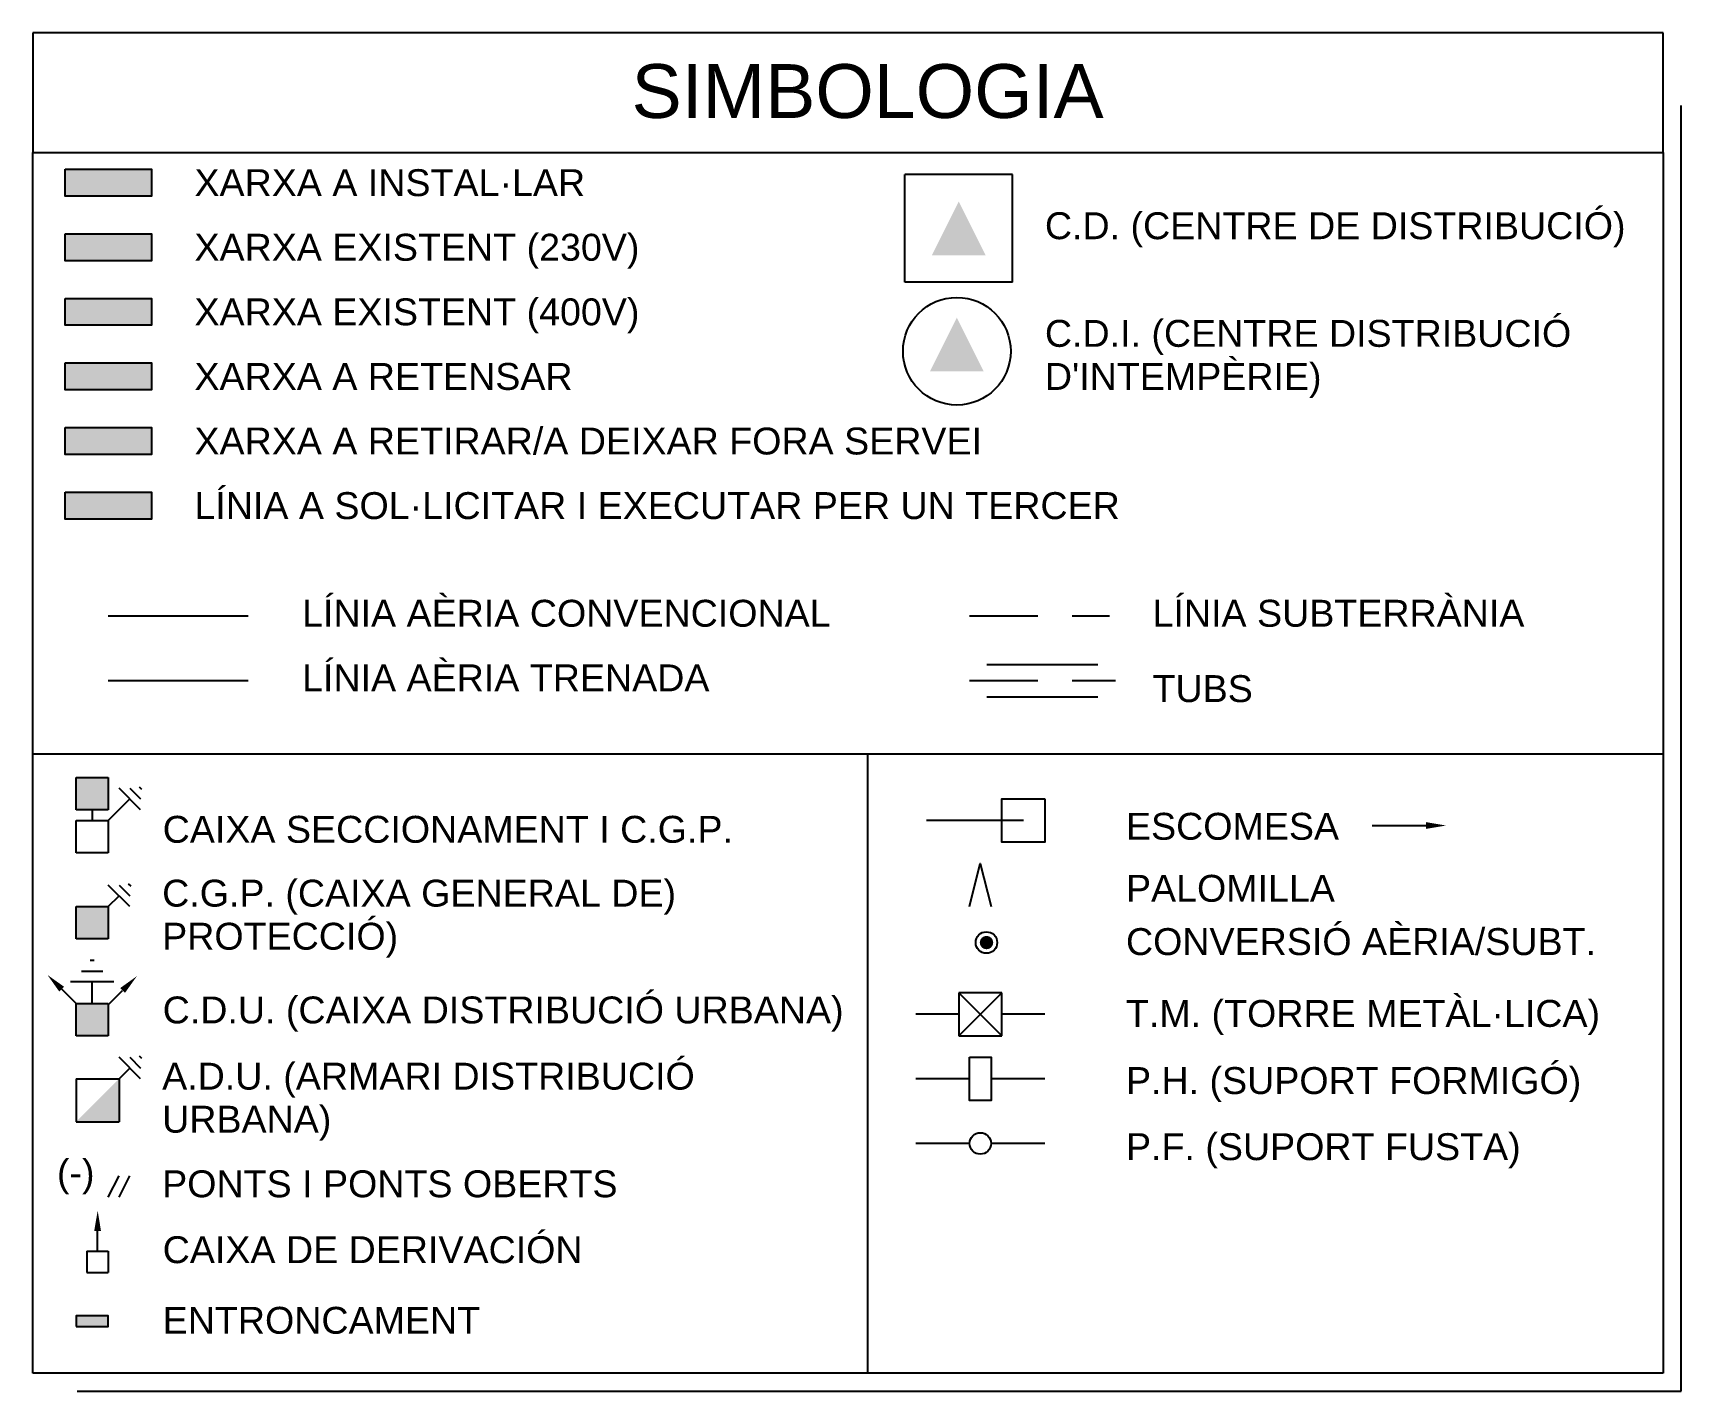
# Model space of a CAD drawing. Header units: millimetres. Extents: x 0 to 153, y 0 to 126.
import ezdxf
from ezdxf.enums import TextEntityAlignment as Align

# ---------------------------------------------------------------- set-up
doc = ezdxf.new("R2010")
doc.units = ezdxf.units.MM
doc.set_wipeout_variables(frame=1)
doc.linetypes.add('TRAZOS2', pattern=[9.525, 6.35, -3.175])
doc.styles.add('MON', font='arial.ttf', dxfattribs={"width": 0.8})
doc.styles.add('SIMBOLOGIA', font='arial.ttf', dxfattribs={"width": 0.8})
doc.linetypes.add('TRENAT', pattern='A,0.0001,-0.55,[137,im3.shx,S=0.55,R=0,X=-0.55,Y=0],-4.4,[137,im3.shx,S=0.55,R=180,X=0.55,Y=0],-0.55', length=5.5001)

msp = doc.modelspace()

# ---------------------------------------------------------------- wipeouts: each hides what was drawn before it
msp.add_wipeout([(0, 0), (153.09, 0), (153.09, 126.16), (0, 126.16)])

# ---------------------------------------------------------------- next in the draw order: hatches: boundary and pattern name
h = msp.add_hatch(color=1)
h.dxf.hatch_style = 1
h.paths.add_polyline_path([(3, 111), (11, 111), (11, 113.5), (3, 113.5)])
h = msp.add_hatch(color=140)
h.dxf.hatch_style = 1
h.paths.add_polyline_path([(3, 105), (11, 105), (11, 107.5), (3, 107.5)])
h = msp.add_hatch(color=5)
h.dxf.hatch_style = 1
h.paths.add_polyline_path([(3, 99), (11, 99), (11, 101.5), (3, 101.5)])
h = msp.add_hatch(color=3)
h.dxf.hatch_style = 1
h.paths.add_polyline_path([(3, 93), (11, 93), (11, 95.5), (3, 95.5)])
h = msp.add_hatch(color=40)
h.dxf.hatch_style = 1
h.paths.add_polyline_path([(3, 87), (11, 87), (11, 89.5), (3, 89.5)])
h = msp.add_hatch(color=256)
h.dxf.hatch_style = 1
h.paths.add_polyline_path([(3, 81), (11, 81), (11, 83.5), (3, 83.5)])
at = {"linetype": 'Continuous'}
h = msp.add_hatch(color=256, dxfattribs=at)
h.dxf.hatch_style = 1
h.paths.add_polyline_path([(89.2, 41.66, 1), (87.95, 41.66, 1)])
msp.add_hatch(color=256).paths.add_polyline_path([(4, 6), (7, 6), (7, 7), (4, 7)])

# ---------------------------------------------------------------- next in the draw order: linework, layer by layer
for p, q in [((151.42, 126.16), (0, 126.16)), ((0, 126.16), (0, 115.06)), ((151.42, 115.06), (151.42, 126.16)), ((153.09, 0), (153.09, 119.42)), ((0, 115.06), (151.42, 115.06)), ((0, 1.67), (0, 115.06)), ((0, 115.06), (151.42, 115.06)), ((151.42, 115.06), (151.42, 1.67)), ((7, 72), (20, 72)), ((0, 59.18), (151.42, 59.18)), ((77.53, 59.18), (77.53, 1.67)), ((4, 54), (4, 57)), ((4, 57), (7, 57)), ((7, 57), (7, 54)), ((10, 54), (8, 56)), ((7, 54), (4, 54)), ((5.5, 54), (5.5, 53)), ((7, 53), (9, 55)), ((4, 53), (7, 53)), ((4, 50), (4, 53)), ((7, 53), (7, 50)), ((92, 53), (83, 53)), ((7, 50), (4, 50)), ((9, 45), (7, 47)), ((7, 45), (8, 46)), ((86, 35), (82, 35)), ((94, 35), (90, 35)), ((10, 29), (8, 31)), ((8, 29), (9, 30)), ((87, 29), (82, 29)), ((94, 29), (89, 29)), ((87, 23), (82, 23)), ((94, 23), (89, 23)), ((151.42, 1.67), (0, 1.67)), ((4.11, 0), (153.09, 0))]:
    msp.add_line(p, q)
for p, q in [((91, 113), (81, 113)), ((81, 103), (81, 113)), ((91, 103), (91, 113)), ((91, 103), (81, 103)), ((9, 56), (10, 55)), ((10.11, 55.89), (9.89, 56.11)), ((124.39, 52.53), (129.39, 52.53)), ((8, 47), (9, 46)), ((9.11, 46.89), (8.89, 47.11)), ((4, 42), (4, 45)), ((4, 45), (7, 45)), ((7, 45), (7, 42)), ((7, 42), (4, 42)), ((5.69, 40), (5.31, 40)), ((4.5, 39), (6.5, 39)), ((4, 36), (2.67, 37.33)), ((7.5, 38), (3.5, 38)), ((5.51, 36), (5.5, 38)), ((7, 35.88), (8.33, 37.21)), ((90, 37), (86, 33)), ((86, 37), (90, 33)), ((90, 37), (86, 37)), ((86, 37), (86, 33)), ((90, 33), (90, 37)), ((4, 33), (4, 36)), ((4, 36), (7, 36)), ((7, 36), (7, 33)), ((7, 33), (4, 33)), ((86, 33), (90, 33)), ((9, 31), (10, 30)), ((10.11, 30.89), (9.89, 31.11)), ((4, 29), (4, 25)), ((4, 29), (8, 29)), ((8, 29), (8, 25)), ((4, 25), (8, 25)), ((7, 18), (8, 20)), ((8, 18), (9, 20)), ((6.01, 13), (6.01, 14.88)), ((5, 13), (5, 11)), ((5, 13), (7, 13)), ((7, 13), (7, 11)), ((5, 11), (7, 11))]:
    msp.add_line(p, q, dxfattribs=at)
at = {"linetype": 'TRAZOS2'}
msp.add_line((87, 72), (100, 72), dxfattribs=at)
at = {"color": 8, "linetype": 'Continuous'}
for p, q in [((88.62, 67.5), (98.93, 67.5)), ((88.62, 64.5), (98.93, 64.5))]:
    msp.add_line(p, q, dxfattribs=at)
at = {"linetype": 'TRENAT'}
msp.add_line((7, 66), (20, 66), dxfattribs=at)
at = {"color": 7, "linetype": 'TRAZOS2'}
msp.add_line((87, 66), (100.55, 66), dxfattribs=at)
at = {"color": 1}
msp.add_lwpolyline([(3, 113.5), (11, 113.5), (11, 111), (3, 111)], close=True, dxfattribs=at)
at = {"color": 140}
msp.add_lwpolyline([(3, 107.5), (11, 107.5), (11, 105), (3, 105)], close=True, dxfattribs=at)
at = {"color": 5}
msp.add_lwpolyline([(3, 101.5), (11, 101.5), (11, 99), (3, 99)], close=True, dxfattribs=at)
at = {"color": 3}
msp.add_lwpolyline([(3, 95.5), (11, 95.5), (11, 93), (3, 93)], close=True, dxfattribs=at)
at = {"color": 40}
msp.add_lwpolyline([(3, 89.5), (11, 89.5), (11, 87), (3, 87)], close=True, dxfattribs=at)
for points in [[(3, 83.5), (11, 83.5), (11, 81), (3, 81)], [(87, 31), (89, 31), (89, 27), (87, 27)]]:
    msp.add_lwpolyline(points, close=True)
at = {"linetype": 'Continuous', "flags": 128}
msp.add_lwpolyline([(94, 55), (94, 51), (90, 51), (90, 55), (94, 55)], dxfattribs=at)
at = {"linetype": 'Continuous', "lineweight": -2}
msp.add_lwpolyline([(87, 45), (88, 49), (89, 45)], dxfattribs=at)
msp.add_lwpolyline([(4, 6), (7, 6), (7, 7), (4, 7)], close=True, dxfattribs=at)
at = {"linetype": 'Continuous', "ltscale": 0.4}
msp.add_circle((85.82, 96.59), 5, dxfattribs=at)
at = {"linetype": 'Continuous'}
for centre in [(88.57, 41.66), (88, 23)]:
    msp.add_circle(centre, 1, dxfattribs=at)
for points in [[(83.5, 105.5), (86, 110.5), (88.5, 105.5)], [(83.32, 94.71), (85.82, 99.71), (88.32, 94.71)], [(129.39, 52.22), (129.39, 52.85), (131.27, 52.53)], [(2.9, 37.55), (2.45, 37.1), (1.35, 38.65)], [(8.55, 36.99), (8.1, 37.43), (9.65, 38.54)], [(4, 33), (4, 36), (7, 33), (7, 36)], [(6.32, 14.88), (5.69, 14.88), (6.01, 16.75)]]:
    msp.add_solid(points, dxfattribs=at)
for points in [[(4, 54), (4, 57), (7, 54), (7, 57)], [(4, 42), (4, 45), (7, 42), (7, 45)], [(4, 25), (8, 29), (8, 25)]]:
    msp.add_solid(points)

# ---------------------------------------------------------------- next in the draw order: texts
at = {"style": 'SIMBOLOGIA'}
msp.add_text('SIMBOLOGIA', height=5, dxfattribs=at).set_placement((77.53, 118.26), align=Align.CENTER)
for s, style, p in [('XARXA A INSTAL·LAR', 'SIMBOLOGIA', (15, 111)), ('C.D. (CENTRE DE DISTRIBUCIÓ)', 'SIMBOLOGIA', (94, 107)), ('XARXA EXISTENT (230V)', 'SIMBOLOGIA', (15, 105)), ('XARXA EXISTENT (400V)', 'SIMBOLOGIA', (15, 99)), ('C.D.I. (CENTRE DISTRIBUCIÓ ', 'SIMBOLOGIA', (94, 97)), ('XARXA A RETENSAR', 'SIMBOLOGIA', (15, 93)), ("D'INTEMPÈRIE) ", 'SIMBOLOGIA', (94, 93)), ('XARXA A RETIRAR/A DEIXAR FORA SERVEI', 'SIMBOLOGIA', (15, 87)), ('LÍNIA A SOL·LICITAR I EXECUTAR PER UN TERCER', 'SIMBOLOGIA', (15, 81)), ('LÍNIA AÈRIA CONVENCIONAL', 'SIMBOLOGIA', (25, 71)), ('LÍNIA SUBTERRÀNIA ', 'SIMBOLOGIA', (104, 71)), ('LÍNIA AÈRIA TRENADA ', 'SIMBOLOGIA', (25, 65)), ('TUBS', 'SIMBOLOGIA', (104, 64)), ('ESCOMESA', 'SIMBOLOGIA', (101.53, 51.21)), ('CAIXA SECCIONAMENT I C.G.P.', 'SIMBOLOGIA', (12.05, 50.93)), ('C.G.P. (CAIXA GENERAL DE) ', 'SIMBOLOGIA', (12, 45)), ('PALOMILLA', 'SIMBOLOGIA', (101.53, 45.45)), ('PROTECCIÓ) ', 'SIMBOLOGIA', (12, 41)), ('CONVERSIÓ AÈRIA/SUBT.', 'SIMBOLOGIA', (101.53, 40.5)), ('C.D.U. (CAIXA DISTRIBUCIÓ URBANA)', 'SIMBOLOGIA', (12.05, 34.15)), ('T.M. (TORRE METÀL·LICA)', 'SIMBOLOGIA', (101.53, 33.83)), ('A.D.U. (ARMARI DISTRIBUCIÓ ', 'SIMBOLOGIA', (12, 28)), ('P.H. (SUPORT FORMIGÓ)', 'SIMBOLOGIA', (101.53, 27.59)), ('URBANA)', 'SIMBOLOGIA', (12, 24)), ('P.F. (SUPORT FUSTA)', 'SIMBOLOGIA', (101.53, 21.45)), ('(-)', 'MON', (2.23, 19.02)), ('PONTS I PONTS OBERTS', 'SIMBOLOGIA', (12, 18)), ('CAIXA DE DERIVACIÓN', 'SIMBOLOGIA', (12.05, 11.88)), ('ENTRONCAMENT', 'SIMBOLOGIA', (12.05, 5.32))]:
    msp.add_text(s, height=2.5, dxfattribs=dict(style=style)).set_placement(p)

doc.saveas('drawing.dxf')
